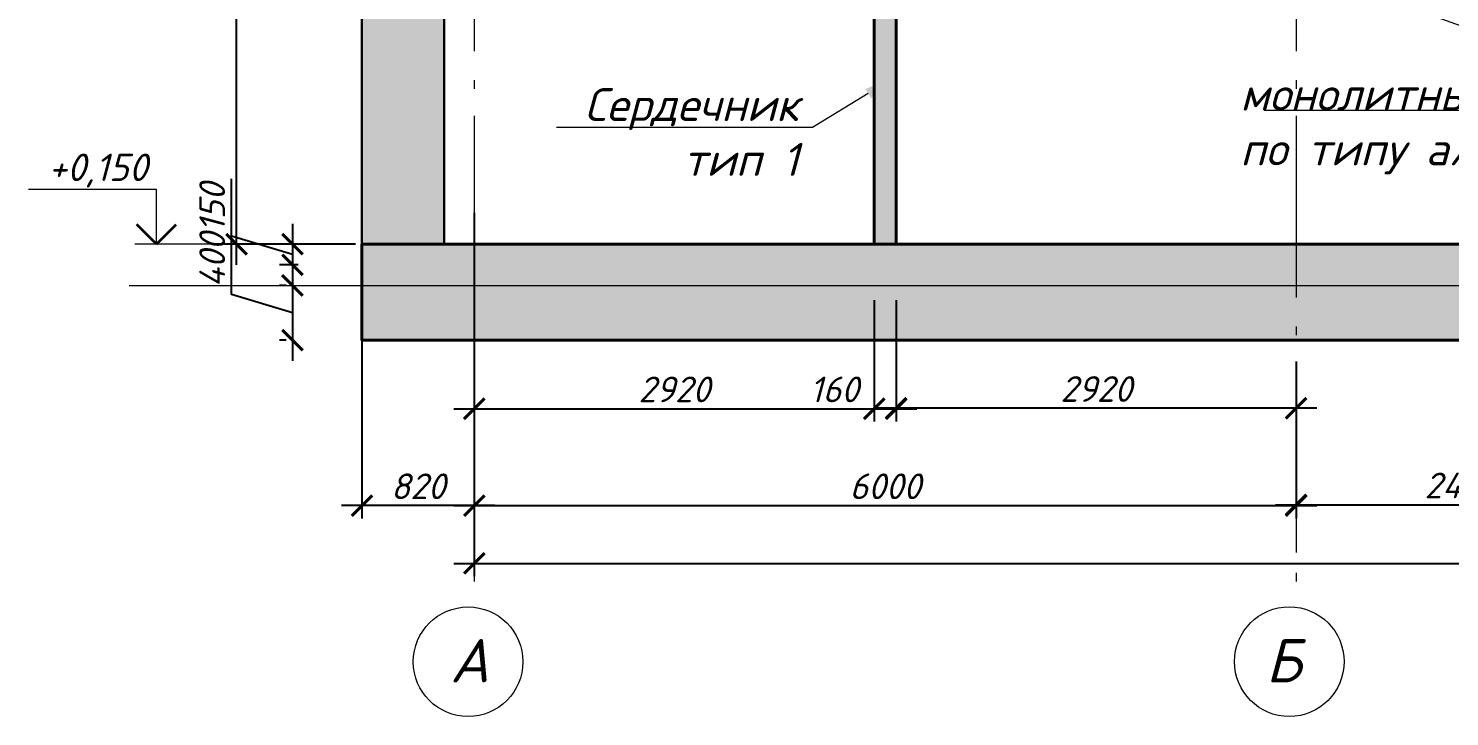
# Model space of a CAD drawing. Header units: millimetres. Extents: x -238377 to 196118, y -123284 to 30177.
# Drawn here: x 158046 to 168421, y -115746 to -110726 of the extents above; entities that cross this region are included whole.
import ezdxf
from ezdxf import colors
from ezdxf.entities.mleader import LeaderData, LeaderLine
from ezdxf.math import Vec2, Vec3

# ---------------------------------------------------------------- set-up
doc = ezdxf.new("R2010")
doc.units = ezdxf.units.MM
doc.header["$MEASUREMENT"] = 0
doc.linetypes.add('Double Dashed', pattern=[1797.222233, 1325, -211.666656, 63.333344, -197.222233])
doc.linetypes.add('HIDDEN2', pattern=[4.7625, 3.175, -1.5875])
doc.layers.get('0').update_dxf_attribs({"lineweight": 5})
doc.layers.add('#Hatch', color=7, linetype='Continuous', lineweight=5, true_color=0x4d4d4d)
for name, color, linetype, lineweight in [('#Бетон монолитные пояса', 34, 'Continuous', 35), ('#Бетон разрез', 20, 'Continuous', 40), ('#Выноски', 150, 'Continuous', 15), ('#Газобетон', 152, 'Continuous', 35), ('#размеры', 7, 'Continuous', 5), ('Линия пунктир', 190, 'HIDDEN2', 9), ('оси_Ном._пера__96', 7, 'Continuous', 5), ('оси_Ном._пера__97', 7, 'Continuous', 20), ('чертеж_Ном._пера__91', 250, 'Continuous', 5), ('чертеж_Ном._пера__96', 7, 'Continuous', 13), ('чертеж_Ном._пера__98', 7, 'Continuous', 35)]:
    doc.layers.add(name, color=color, linetype=linetype, lineweight=lineweight)
doc.layers.add('NoPrint', color=18, linetype='Continuous', plot=False)
doc.layers.add('оси', color=7, linetype='Continuous')
doc.styles.add('STEP PR', font='isocpeui.ttf')
doc.dimstyles.new('SPDS', dxfattribs={"dimscale": 10, "dimtxt": 2.5, "dimasz": 2, "dimexe": 1.25, "dimexo": 0.625, "dimtad": 1, "dimdec": 0, "dimrnd": 0.001, "dimtxsty": 'STEP PR', "dimblk": 'ARCHTICK', "dimcen": 2.5, "dimdle": 2, "dimclrd": 256, "dimclre": 256, "dimclrt": 7, "dimadec": 0, "dimazin": 2, "dimtfac": 0.75, "dimtdec": 0, "dimtmove": 1, "dimatfit": 3, "dimfxl": 1, "dimtolj": 1, "dimarcsym": 1})

# ---------------------------------------------------------------- blocks, each defined once
blk = doc.blocks.new('_ArchTick')
at = {"color": 0, "linetype": 'ByBlock', "const_width": 0.15}
blk.add_lwpolyline([(-0.5, -0.5), (0.5, 0.5)], dxfattribs=at)
blk = doc.blocks.new('*D886')
at = {"layer": '#размеры', "lineweight": -2, "transparency": 16777216}
for p, q in [((167301, -113747), (167301, -114300)), ((161301, -113860), (161301, -114300)), ((161151, -114207), (167451, -114207))]:
    blk.add_line(p, q, dxfattribs=at)
at = {"layer": 'Defpoints', "color": 0, "transparency": 16777216}
for p in [(167301, -113701), (161301, -113814), (167301, -114207)]:
    blk.add_point(p, dxfattribs=at)
at = {"layer": '#размеры', "lineweight": -2, "transparency": 16777216, "xscale": 150, "yscale": 150, "zscale": 150, "rotation": 180}
blk.add_blockref('_ArchTick', (161301, -114207), dxfattribs=at)
at = {"layer": '#размеры', "lineweight": -2, "transparency": 16777216, "xscale": 150, "yscale": 150, "zscale": 150}
blk.add_blockref('_ArchTick', (167301, -114207), dxfattribs=at)
at = {"layer": '#размеры', "color": 7, "lineweight": 5, "transparency": 16777216, "insert": (164301, -114066), "char_height": 187.5, "attachment_point": 5, "style": 'STEP PR'}
blk.add_mtext('\\A1;6000', dxfattribs=at)
blk = doc.blocks.new('A$C40B03653')
at = {"layer": 'чертеж_Ном._пера__91', "linetype": 'Continuous', "lineweight": 15}
for p, q in [((66, -133), (66, 267)), ((66, 267), (1002, 267)), ((-440, -133), (226, -133))]:
    blk.add_line(p, q, dxfattribs=at)
at = {"layer": 'чертеж_Ном._пера__98', "linetype": 'Continuous'}
for q in [(-78, 11), (210, 11)]:
    blk.add_line((66, -133), q, dxfattribs=at)
blk = doc.blocks.new('*D890')
at = {"layer": '#размеры', "lineweight": -2, "transparency": 16777216}
for p, q in [((161301, -112070), (161301, -114721)), ((176301, -113238), (176301, -114721)), ((161151, -114628), (176451, -114628))]:
    blk.add_line(p, q, dxfattribs=at)
at = {"layer": 'Defpoints', "color": 0, "transparency": 16777216}
for p in [(161301, -112023), (176301, -113191), (176301, -114628)]:
    blk.add_point(p, dxfattribs=at)
at = {"layer": '#размеры', "lineweight": -2, "transparency": 16777216, "xscale": 150, "yscale": 150, "zscale": 150, "rotation": 180}
blk.add_blockref('_ArchTick', (161301, -114628), dxfattribs=at)
at = {"layer": '#размеры', "lineweight": -2, "transparency": 16777216, "xscale": 150, "yscale": 150, "zscale": 150}
blk.add_blockref('_ArchTick', (176301, -114628), dxfattribs=at)
at = {"layer": '#размеры', "color": 7, "lineweight": 5, "transparency": 16777216, "insert": (168801, -114487), "char_height": 187.5, "attachment_point": 5, "style": 'STEP PR'}
blk.add_mtext('\\A1;15000', dxfattribs=at)
blk = doc.blocks.new('*D891')
at = {"layer": '#размеры', "lineweight": -2, "transparency": 16777216}
for p, q in [((167301, -113547), (167301, -114294)), ((169701, -114154), (169701, -114107)), ((167151, -114201), (169851, -114201))]:
    blk.add_line(p, q, dxfattribs=at)
at = {"layer": 'Defpoints', "color": 0, "transparency": 16777216}
for p in [(167301, -113500), (169701, -114201), (169701, -114201)]:
    blk.add_point(p, dxfattribs=at)
at = {"layer": '#размеры', "lineweight": -2, "transparency": 16777216, "xscale": 150, "yscale": 150, "zscale": 150, "rotation": 180}
blk.add_blockref('_ArchTick', (167301, -114201), dxfattribs=at)
at = {"layer": '#размеры', "lineweight": -2, "transparency": 16777216, "xscale": 150, "yscale": 150, "zscale": 150}
blk.add_blockref('_ArchTick', (169701, -114201), dxfattribs=at)
at = {"layer": '#размеры', "color": 7, "lineweight": 5, "transparency": 16777216, "insert": (168501, -114060), "char_height": 187.5, "attachment_point": 5, "style": 'STEP PR'}
blk.add_mtext('\\A1;2400', dxfattribs=at)
blk = doc.blocks.new('*D897')
at = {"layer": '#размеры', "lineweight": -2, "transparency": 16777216}
for p, q in [((160481, -112538), (160481, -114300)), ((161451, -114207), (160331, -114207)), ((161301, -114219), (161301, -114300))]:
    blk.add_line(p, q, dxfattribs=at)
at = {"layer": 'Defpoints', "color": 0, "transparency": 16777216}
for p in [(160481, -112491), (160481, -114207), (161301, -114172)]:
    blk.add_point(p, dxfattribs=at)
at = {"layer": '#размеры', "lineweight": -2, "transparency": 16777216, "xscale": 150, "yscale": 150, "zscale": 150, "rotation": 180}
blk.add_blockref('_ArchTick', (160481, -114207), dxfattribs=at)
at = {"layer": '#размеры', "lineweight": -2, "transparency": 16777216, "xscale": 150, "yscale": 150, "zscale": 150}
blk.add_blockref('_ArchTick', (161301, -114207), dxfattribs=at)
at = {"layer": '#размеры', "color": 7, "lineweight": 5, "transparency": 16777216, "insert": (160891, -114066), "char_height": 187.5, "attachment_point": 5, "style": 'STEP PR'}
blk.add_mtext('\\A1;820', dxfattribs=at)
blk = doc.blocks.new('*D898')
at = {"layer": '#размеры', "lineweight": -2, "transparency": 16777216}
for p, q in [((164381, -112708), (164381, -113591)), ((167301, -113156), (167301, -113591)), ((167451, -113497), (164231, -113497))]:
    blk.add_line(p, q, dxfattribs=at)
at = {"layer": 'Defpoints', "color": 0, "transparency": 16777216}
for p in [(164381, -112661), (167301, -113109), (164381, -113497)]:
    blk.add_point(p, dxfattribs=at)
at = {"layer": '#размеры', "lineweight": -2, "transparency": 16777216, "xscale": 150, "yscale": 150, "zscale": 150, "rotation": 180}
blk.add_blockref('_ArchTick', (164381, -113497), dxfattribs=at)
at = {"layer": '#размеры', "lineweight": -2, "transparency": 16777216, "xscale": 150, "yscale": 150, "zscale": 150}
blk.add_blockref('_ArchTick', (167301, -113497), dxfattribs=at)
at = {"layer": '#размеры', "color": 7, "lineweight": 5, "transparency": 16777216, "insert": (165841, -113356), "char_height": 187.5, "attachment_point": 5, "style": 'STEP PR'}
blk.add_mtext('\\A1;2920', dxfattribs=at)
blk = doc.blocks.new('*D899')
at = {"layer": '#размеры', "lineweight": -2, "transparency": 16777216}
for p, q in [((161301, -112708), (161301, -113594)), ((164221, -112708), (164221, -113594)), ((161151, -113500), (164371, -113500))]:
    blk.add_line(p, q, dxfattribs=at)
at = {"layer": 'Defpoints', "color": 0, "transparency": 16777216}
for p in [(161301, -112661), (164221, -112661), (164221, -113500)]:
    blk.add_point(p, dxfattribs=at)
at = {"layer": '#размеры', "lineweight": -2, "transparency": 16777216, "xscale": 150, "yscale": 150, "zscale": 150, "rotation": 180}
blk.add_blockref('_ArchTick', (161301, -113500), dxfattribs=at)
at = {"layer": '#размеры', "lineweight": -2, "transparency": 16777216, "xscale": 150, "yscale": 150, "zscale": 150}
blk.add_blockref('_ArchTick', (164221, -113500), dxfattribs=at)
at = {"layer": '#размеры', "color": 7, "lineweight": 5, "transparency": 16777216, "insert": (162761, -113359), "char_height": 187.5, "attachment_point": 5, "style": 'STEP PR'}
blk.add_mtext('\\A1;2920', dxfattribs=at)
blk = doc.blocks.new('*D900')
at = {"layer": '#размеры', "lineweight": -2, "transparency": 16777216}
for p, q in [((164221, -112708), (164221, -113594)), ((164381, -112708), (164381, -113594)), ((164071, -113500), (164531, -113500))]:
    blk.add_line(p, q, dxfattribs=at)
at = {"layer": 'Defpoints', "color": 0, "transparency": 16777216}
for p in [(164221, -112661), (164381, -112661), (164381, -113500)]:
    blk.add_point(p, dxfattribs=at)
at = {"layer": '#размеры', "lineweight": -2, "transparency": 16777216, "xscale": 150, "yscale": 150, "zscale": 150, "rotation": 180}
blk.add_blockref('_ArchTick', (164221, -113500), dxfattribs=at)
at = {"layer": '#размеры', "lineweight": -2, "transparency": 16777216, "xscale": 150, "yscale": 150, "zscale": 150}
blk.add_blockref('_ArchTick', (164381, -113500), dxfattribs=at)
at = {"layer": '#размеры', "color": 7, "lineweight": 5, "transparency": 16777216, "insert": (163929, -113359), "char_height": 187.5, "attachment_point": 5, "style": 'STEP PR'}
blk.add_mtext('\\A1;160', dxfattribs=at)
blk = doc.blocks.new('*D994')
at = {"layer": '#размеры', "lineweight": -2, "transparency": 16777216}
for p, q in [((159566, -112450), (159566, -107930)), ((160634, -108080), (159472, -108080)), ((160434, -112300), (159472, -112300))]:
    blk.add_line(p, q, dxfattribs=at)
at = {"layer": 'Defpoints', "color": 0, "transparency": 16777216}
for p in [(159566, -108080), (160681, -108080), (160481, -112300)]:
    blk.add_point(p, dxfattribs=at)
at = {"layer": '#размеры', "lineweight": -2, "transparency": 16777216, "xscale": 150, "yscale": 150, "zscale": 150}
for p, rotation in [((159566, -108080), 90), ((159566, -112300), 270)]:
    blk.add_blockref('_ArchTick', p, dxfattribs=dict(at, rotation=rotation))
at = {"layer": '#размеры', "color": 7, "lineweight": 5, "transparency": 16777216, "insert": (159426, -110190), "char_height": 187.5, "attachment_point": 5, "rotation": 90, "style": 'STEP PR'}
blk.add_mtext('\\A1;4220*', dxfattribs=at)
blk = doc.blocks.new('*D864')
at = {"layer": '#размеры', "lineweight": -2, "transparency": 16777216}
for p, q in [((159528, -112242), (159528, -111823)), ((159974, -112150), (159974, -112600)), ((159974, -112375), (159528, -112242)), ((159927, -112300), (159880, -112300)), ((160015, -112450), (159880, -112450))]:
    blk.add_line(p, q, dxfattribs=at)
at = {"layer": 'Defpoints', "color": 0, "transparency": 16777216}
for p in [(159974, -112300), (159974, -112450), (160061, -112450)]:
    blk.add_point(p, dxfattribs=at)
at = {"layer": '#размеры', "lineweight": -2, "transparency": 16777216, "xscale": 150, "yscale": 150, "zscale": 150}
for p, rotation in [((159974, -112300), 90), ((159974, -112450), 270)]:
    blk.add_blockref('_ArchTick', p, dxfattribs=dict(at, rotation=rotation))
at = {"layer": '#размеры', "color": 7, "lineweight": 5, "transparency": 16777216, "insert": (159388, -112032), "char_height": 187.5, "attachment_point": 5, "rotation": 90, "style": 'STEP PR'}
blk.add_mtext('\\A1;150', dxfattribs=at)
blk = doc.blocks.new('*D865')
at = {"layer": '#размеры', "lineweight": -2, "transparency": 16777216}
for p, q in [((159528, -112667), (159528, -112165)), ((159974, -112450), (159974, -113150)), ((159974, -112800), (159528, -112667)), ((159927, -112600), (159880, -112600)), ((159927, -113000), (159880, -113000))]:
    blk.add_line(p, q, dxfattribs=at)
at = {"layer": 'Defpoints', "color": 0, "transparency": 16777216}
for p in [(159974, -112600), (159974, -113000), (159974, -113000)]:
    blk.add_point(p, dxfattribs=at)
at = {"layer": '#размеры', "lineweight": -2, "transparency": 16777216, "xscale": 150, "yscale": 150, "zscale": 150}
for p, rotation in [((159974, -112600), 90), ((159974, -113000), 270)]:
    blk.add_blockref('_ArchTick', p, dxfattribs=dict(at, rotation=rotation))
at = {"layer": '#размеры', "color": 7, "lineweight": 5, "transparency": 16777216, "insert": (159388, -112416), "char_height": 187.5, "attachment_point": 5, "rotation": 90, "style": 'STEP PR'}
blk.add_mtext('\\A1;400', dxfattribs=at)

msp = doc.modelspace()

# ---------------------------------------------------------------- hatches: boundary and pattern name
at = {"layer": '#Hatch'}
h = msp.add_hatch(dxfattribs=at)
h.set_pattern_fill('ANSI33', color=256, scale=400)
h.paths.add_polyline_path([(164382.3, -104786.5), (164222.3, -104829), (164222.3, -108080.2), (164382.3, -108080.2)])
h.paths.add_polyline_path([(164381.3, -109500.7), (164221.3, -109500.7), (164221.3, -112300.2), (164381.3, -112300.2)])
h.paths.add_polyline_path([(166785.8, -109350.7), (161786.3, -109350.7), (161786.3, -109476.5), (161610.5, -109476.5), (161610.5, -109350.7), (161089.8, -109350.7), (161089.8, -109500.7), (167301.1, -109500.7), (167301.1, -109350.7), (166961.6, -109350.7), (166961.6, -109476.5), (166785.8, -109476.5)])
h.paths.add_polyline_path([(173301.2, -109350.7), (170201.3, -109350.7), (170201.3, -109476.5), (170025.5, -109476.5), (170025.5, -109350.7), (169701.1, -109350.7), (169701.1, -109500.7), (173301.2, -109500.7)])
h.paths.add_polyline_path([(169701.1, -109350.7), (169571.4, -109350.7), (169501.9, -109500.7), (169701.1, -109500.7)])
h.paths.add_polyline_path([(175193, -109350.7), (173301.2, -109350.7), (173301.2, -109500.7), (175701.2, -109500.7), (175701.2, -109350.7), (175368.8, -109350.7), (175368.8, -109477), (175193, -109477)])
h.paths.add_polyline_path([(175901.2, -109350.7), (175767.5, -109350.7), (175844.3, -109500.7), (175901.2, -109500.7)])
h.paths.add_polyline_path([(175767.5, -109350.7), (175701.2, -109350.7), (175701.2, -109500.7), (175844.3, -109500.7)])
h.paths.add_polyline_path([(172782.4, -109500.7), (172622.4, -109500.7), (172622.4, -112300.2), (172782.4, -112300.2)])
h.paths.add_polyline_path([(167501.1, -109500.7), (167501.1, -109350.7), (167301.1, -109350.7), (167301.1, -109500.7)])
h.paths.add_polyline_path([(169501.1, -109350.7), (169501.1, -109500.7), (169501.9, -109500.7), (169571.4, -109350.7)])
h = msp.add_hatch(dxfattribs=at)
h.set_pattern_fill('AR-CONC', color=256, scale=20)
h.set_pattern_definition([(50, (0, 0), (143.45204, -12.55043), [15, -165]), (355, (0, 0), (-27.75027, 150.43843), [12, -132]), (100.451444, (11.95, -1.05), (115.70177, 137.888), [12.74804, -140.22842]), (46.1842, (0, 40), (213.44827, -33.10386), [22.5, -247.5]), (96.63564, (17.79, 37.24), (186.9324, 194.82372), [19.12207, -210.34275]), (351.18416, (0, 40), (186.9324, 194.82372), [18, -198]), (21, (20, 30), (119.38141, -80.52378), [15, -165]), (326, (20, 30), (48.66307, 145.03001), [12, -132]), (71.451445, (29.95, 23.29), (168.04448, 64.50623), [12.74804, -140.22842]), (37.5, (0, 0), (2.431971, 66.578771), [0, -130.4, 0, -134, 0, -132.5]), (7.5, (0, 0), (52.613907, 78.882342), [0, -76.4, 0, -127.4, 0, -50.5]), (327.5, (-44.6, 0), (106.764487, -4.510974), [0, -50, 0, -156, 0, -207]), (317.5, (-64.6, 0), (116.637234, 20.020996), [0, -65, 0, -103.6, 0, -147])])
h.paths.add_polyline_path([(161081.1, -108400.2), (160681.1, -108400.2), (160681.1, -108080.2), (161081.1, -108080.2), (161081.1, -106397.7), (161081.1, -106322.7), (161081.1, -106247.7), (161081.1, -105663.3), (160481.1, -105822.7), (160481.1, -112300.2), (161081.1, -112300.2)])
at = {"layer": '#Hatch', "linetype": 'Continuous', "true_color": 0xd9d9d9}
msp.add_hatch(color=254, dxfattribs=at).paths.add_polyline_path([(176300.8, -112300.2), (160481.2, -112300.2), (160481.2, -113000.2), (176300.8, -113000.2)])

# ---------------------------------------------------------------- linework, layer by layer
at = {"layer": '#Бетон монолитные пояса', "lineweight": 40}
msp.add_lwpolyline([(164381.3, -109500.7), (164381.3, -112300.2), (164221.3, -112300.2), (164221.3, -109500.7)], dxfattribs=at)
at = {"layer": '#Бетон разрез', "linetype": 'Continuous'}
msp.add_lwpolyline([(176300.8, -112300.2), (160481.2, -112300.2), (160481.2, -113000.2), (176300.8, -113000.2)], close=True, dxfattribs=at)
at = {"layer": '#Газобетон', "lineweight": 30}
for points in [[(160481.1, -112450.2), (160481.1, -105661.4)], [(161081.1, -108400.2), (161081.1, -112300.2)]]:
    msp.add_lwpolyline(points, dxfattribs=at)
at = {"layer": 'NoPrint', "color": 254, "lineweight": 5, "true_color": 0xe6e6e6}
msp.add_lwpolyline([(158781.3, -112600.2), (176300.8, -112600.2)], dxfattribs=at)
at = {"layer": 'Линия пунктир', "lineweight": 5, "ltscale": 50}
msp.add_lwpolyline([(161081.1, -112300.2), (161081.1, -105663.3)], dxfattribs=at)
at = {"layer": 'оси_Ном._пера__96', "linetype": 'Double Dashed'}
for p, q in [((161301.1, -104174.1), (161301.1, -114948.4)), ((167301.1, -104174.1), (167301.1, -114948.4)), ((161301.1, -113648.4), (161301.1, -114548.4)), ((167301.1, -113648.4), (167301.1, -114548.4))]:
    msp.add_line(p, q, dxfattribs=at)
for p in [(161301.1, -113648.4), (161301.1, -113648.4), (167301.1, -113648.4), (167301.1, -113648.4)]:
    msp.add_point(p, dxfattribs=at)
at = {"layer": 'оси_Ном._пера__97', "linetype": 'Continuous'}
for centre in [(161256.4, -115345.9), (167251.1, -115345.2), (167251.1, -115345.2)]:
    msp.add_circle(centre, 400, dxfattribs=at)

# ---------------------------------------------------------------- block references
at = {"layer": '#Выноски', "xscale": -1}
msp.add_blockref('A$C40B03653', (159048.2, -112167.5), dxfattribs=at)

# ---------------------------------------------------------------- texts
at = {"layer": 'оси', "color": 251, "linetype": 'Continuous', "lineweight": 13, "char_height": 316.8, "attachment_point": 9, "style": 'STEP PR'}
for s, insert in [('А', (161409.2, -115496.9)), ('Б', (167338.5, -115496.3))]:
    msp.add_mtext(s, dxfattribs=dict(at, insert=insert))
at = {"layer": 'чертеж_Ном._пера__96', "style": 'STEP PR'}
msp.add_text('+0,150', height=200, dxfattribs=at).set_placement((158191.8, -111838.9))

# ---------------------------------------------------------------- dimensions: what is measured, and where the dimension line sits
at = {"layer": '#размеры', "lineweight": 5}
dim = msp.add_linear_dim(base=(159566.2, -108080.2), p1=(160481.2, -112300.2), p2=(160681.1, -108080.2), angle=90, text='<>*', dimstyle='SPDS', override={"dimscale": 75, "dimtxsty": 'STEP PR'}, dxfattribs=at)
dim.commit()
dim.dimension.update_dxf_attribs({"geometry": '*D994', "text_midpoint": (159425.6, -110190.2)})
at = {"layer": '#размеры', "color": 254, "lineweight": 5, "true_color": 0xe6e6e6}
for base, p1, p2, picture, middle in [((159973.7, -112450.2), (159973.7, -112300.2), (160061.4, -112450.2), '*D864', (159387.8, -112194.8)), ((159973.7, -113000.2), (159973.7, -112600.2), (159973.7, -113000.2), '*D865', (159387.8, -112619.8))]:
    dim = msp.add_linear_dim(base=base, p1=p1, p2=p2, angle=90, dimstyle='SPDS', override={"dimscale": 75, "dimtxsty": 'STEP PR'}, dxfattribs=at)
    dim.commit()
    dim.dimension.update_dxf_attribs({"geometry": picture, "text_midpoint": middle})
at = {"layer": '#размеры', "lineweight": 5}
for base, p1, p2, picture, middle in [((176300.8, -114627.6), (161301.1, -112023.1), (176300.8, -113191.2), '*D890', (168800.9, -114487)), ((160481.2, -114206.6), (161301.1, -114172), (160481.2, -112491.2), '*D897', (160891.2, -114066)), ((164221.3, -113499.8), (161301.1, -112661.5), (164221.3, -112661.5), '*D899', (162761.2, -113359.2)), ((164381.3, -113496.9), (167301.1, -113108.8), (164381.3, -112661.5), '*D898', (165841.2, -113356.3)), ((169701.1, -114200.5), (167301.1, -113500.1), (169701.1, -114200.5), '*D891', (168501.1, -114059.9))]:
    dim = msp.add_linear_dim(base=base, p1=p1, p2=p2, dimstyle='SPDS', override={"dimscale": 75, "dimtxsty": 'STEP PR'}, dxfattribs=at)
    dim.commit()
    dim.dimension.update_dxf_attribs({"geometry": picture, "text_midpoint": middle})
for base, p1, p2, picture, middle in [((164381.3, -113499.8), (164221.3, -112661.5), (164381.3, -112661.5), '*D900', (163929.1, -113499.8)), ((167301.1, -114206.6), (161301.1, -113813.6), (167301.1, -113700.5), '*D886', (164301.1, -114206.6))]:
    dim = msp.add_linear_dim(base=base, p1=p1, p2=p2, dimstyle='SPDS', override={"dimscale": 75, "dimtxsty": 'STEP PR'}, dxfattribs=at)
    dim.commit()
    dim.dimension.update_dxf_attribs({"geometry": picture, "text_midpoint": middle, "dimtype": 160})

# ---------------------------------------------------------------- leaders
at = {"layer": '#Выноски'}
ml = msp.add_multileader_mtext('Standard', dxfattribs=at)
ml.set_content('монолитный пояс\\Pпо типу а/с пояса 1\\P{\\A1;    } ', color=256, style='STEP PR')
ml.set_leader_properties(color=256, linetype='ByLayer', lineweight=-1)
ml.build(insert=Vec2(0, 0))
ml.multileader.update_dxf_attribs({"text_left_attachment_type": 6, "text_right_attachment_type": 6, "dogleg_length": 0, "arrow_head_size": 240})
ctx = ml.context
ctx.base_point, ctx.char_height, ctx.arrow_head_size, ctx.landing_gap_size, ctx.plane_origin = Vec3(166792.8, -111324.5), 240, 240, 100, Vec3(172791.9, -123937.3)
ctx.left_attachment, ctx.right_attachment = 6, 6
notes = []
notes.append((ctx, [(1, (1, 1, 0), (170241.9, -111324.5), (-1, 0), 0, [(0, [(165124.1, -109500.7)], 0, []), (1, [(171088.8, -109500.7)], 0, [])])]))
ctx.mtext.insert, ctx.mtext.rotation, ctx.mtext.defined_height, ctx.mtext.flow_direction = Vec3(166892.8, -111084.5), 6.2831853, 130.9, 5
ml = msp.add_multileader_mtext('Standard', dxfattribs=at)
ml.set_content('Сердечник\\Pтип 1{\\A1;   } ', color=256, style='STEP PR')
ml.set_leader_properties(color=256, linetype='ByLayer', lineweight=-1)
ml.build(insert=Vec2(0, 0))
ml.multileader.update_dxf_attribs({"text_left_attachment_type": 6, "text_right_attachment_type": 6, "dogleg_length": 0, "arrow_head_size": 240})
ctx = ml.context
ctx.base_point, ctx.char_height, ctx.arrow_head_size, ctx.landing_gap_size, ctx.plane_origin = Vec3(162026.8, -111448.8), 240, 240, 100, Vec3(168976.7, -123938.3)
ctx.left_attachment, ctx.right_attachment, ctx.text_align_type = 6, 6, 2
notes.append((ctx, [(1, (1, 1, 0), (163769.6, -111448.8), (-1, 0), 0, [(0, [(164382.3, -111076)], 0, [])])]))
ctx.mtext.insert, ctx.mtext.rotation, ctx.mtext.defined_height, ctx.mtext.alignment, ctx.mtext.flow_direction = Vec3(163669.6, -111160.8), 6.2831853, 130.9, 3, 5
for ctx, leaders in notes:
    for number, flags, end, landing, length, lines in leaders:
        leader = LeaderData()
        leader.index, (leader.has_last_leader_line, leader.has_dogleg_vector, leader.attachment_direction) = number, flags
        leader.last_leader_point, leader.dogleg_vector, leader.dogleg_length = Vec3(end), Vec3(landing), length
        for number, points, colour, breaks in lines:
            line = LeaderLine()
            line.index, line.vertices, line.color, line.breaks = number, Vec3.list(points), colors.encode_raw_color(colour), breaks
            leader.lines.append(line)
        ctx.leaders.append(leader)

doc.saveas('drawing.dxf')
